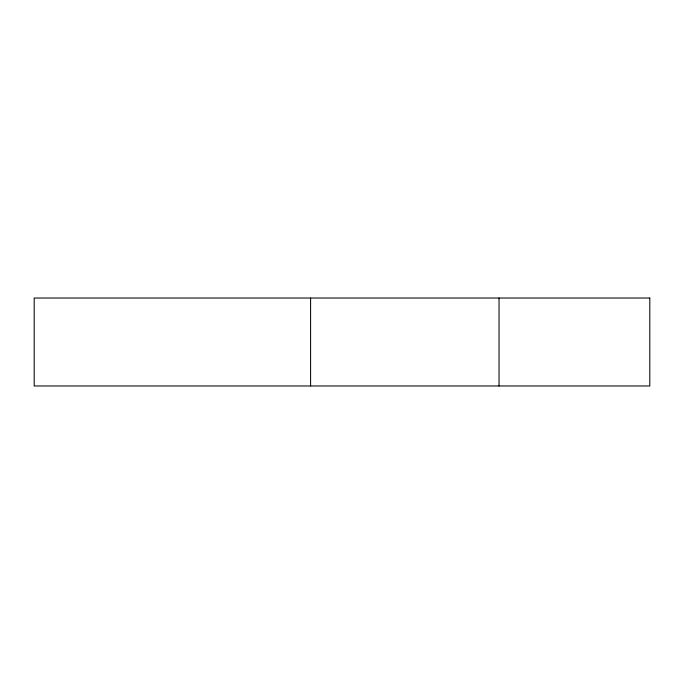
<?xml version="1.0" encoding="UTF-8"?>
<svg xmlns="http://www.w3.org/2000/svg" width="684" height="684" viewBox="0 0 684 684"><rect width="100%" height="100%" fill="white"/><g stroke="black" fill="none" stroke-linecap="round" stroke-linejoin="round"><path stroke-width="1.03" d="M499.038 298.027L499.038 385.973M310.596 298.027L310.596 385.973M649.8 298.027L34.2 298.027L34.2 385.973L649.8 385.973L649.8 298.027"/></g></svg>
